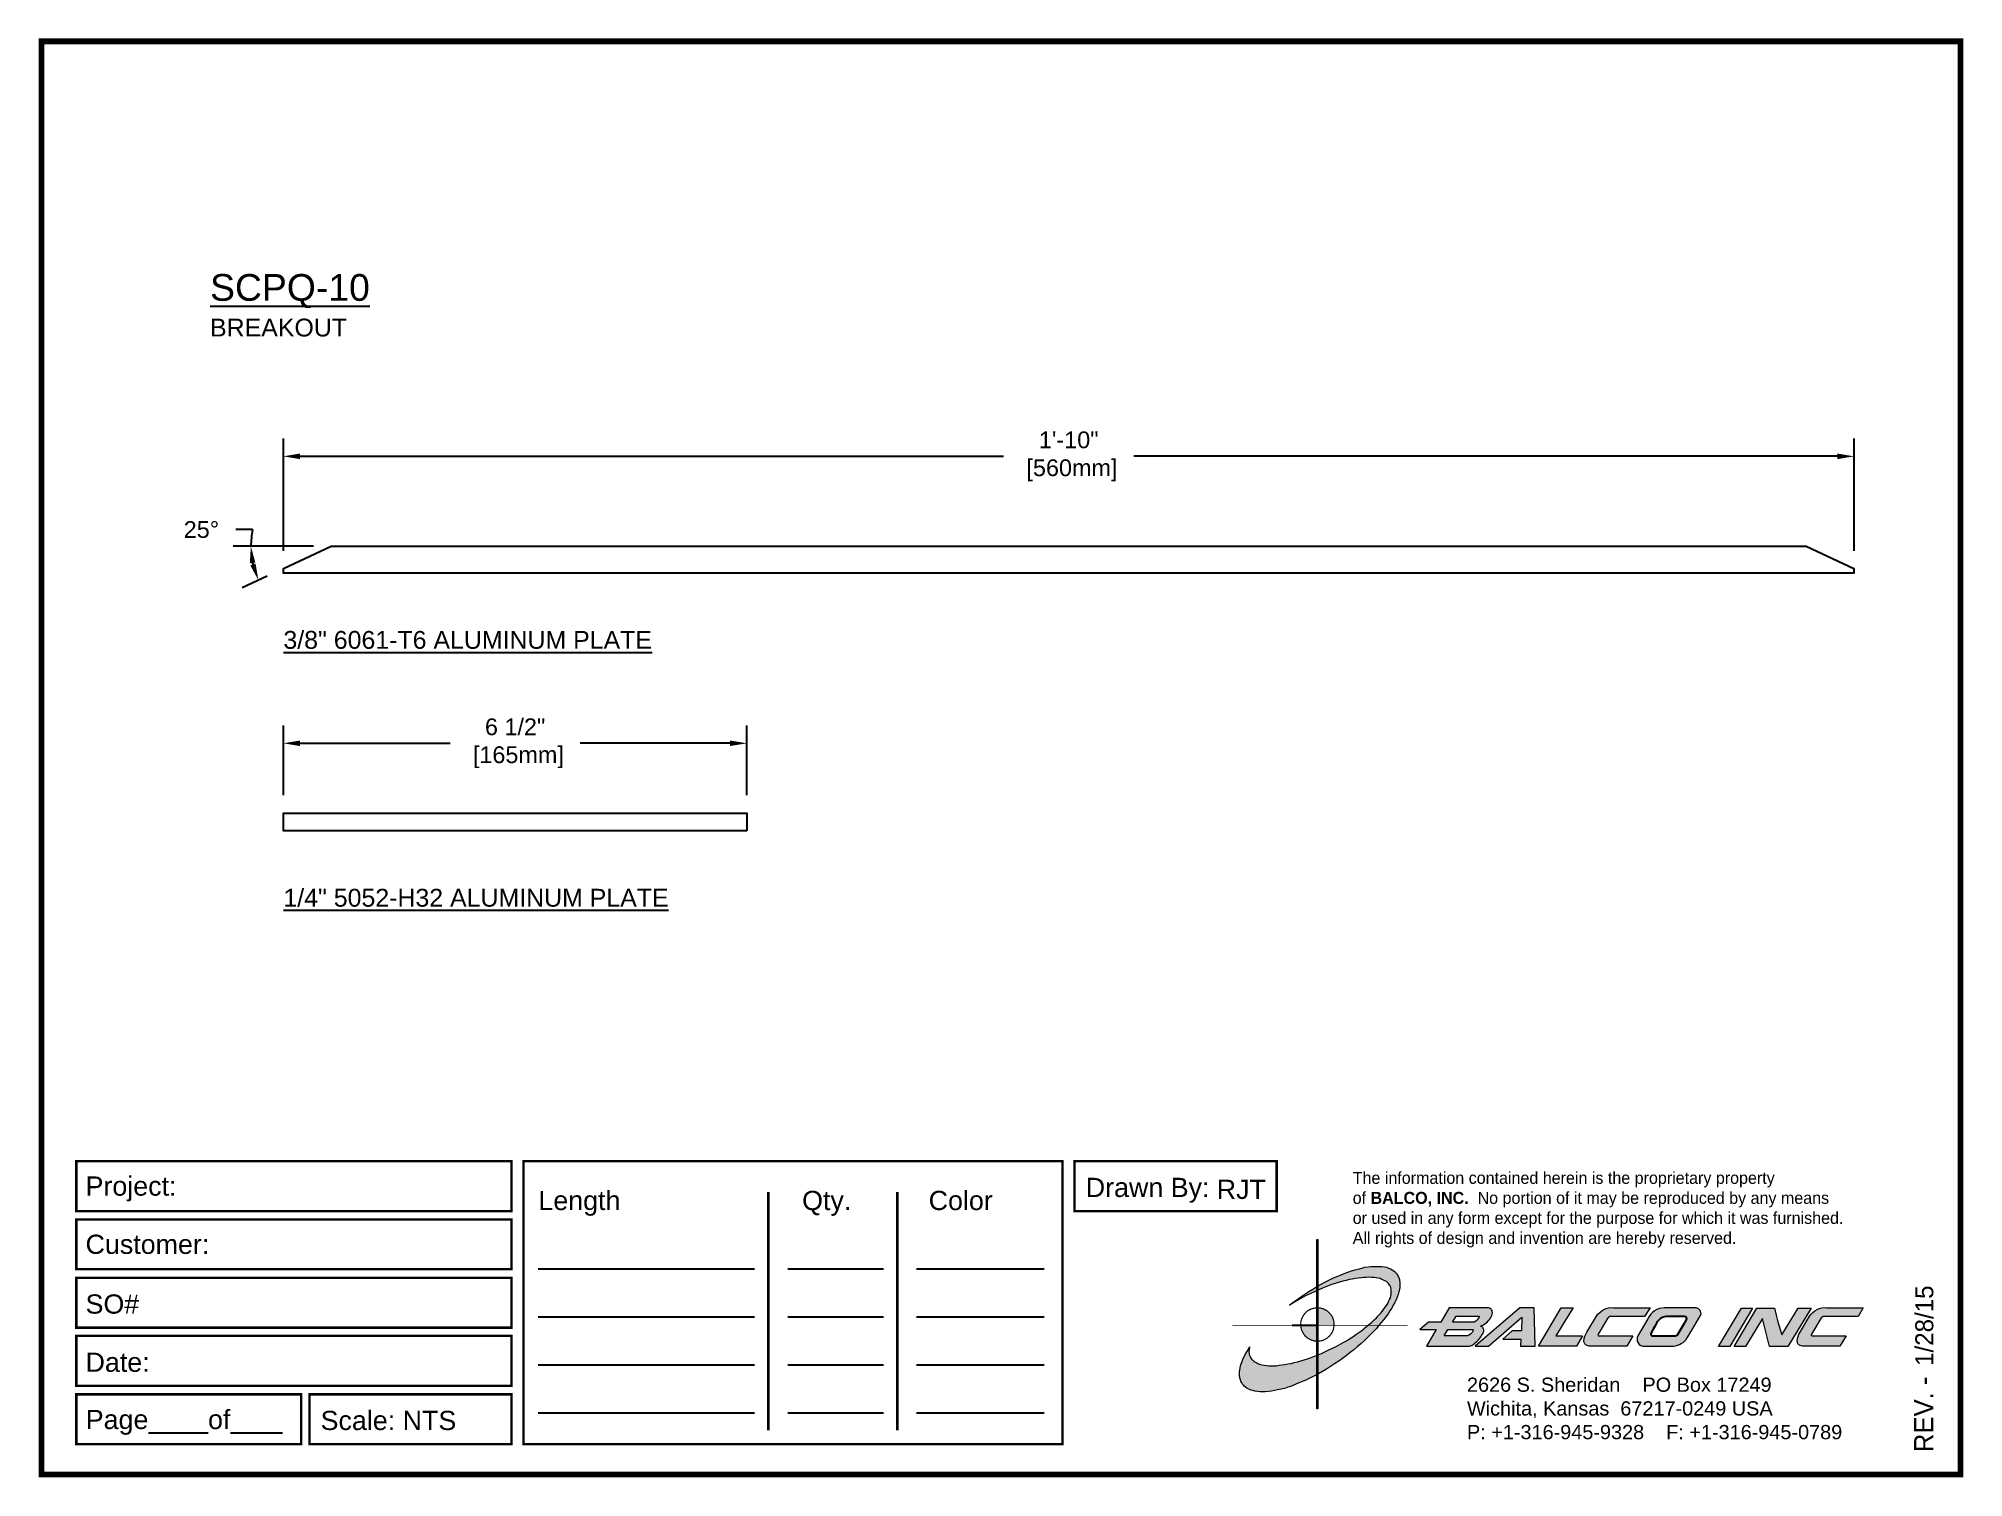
# Paper-space layout 'Breakout' of a CAD drawing. Header units: inches. Extents: x 0 to 10, y 0 to 7.5.
# The model-space entities are those that its viewports show. They can reach past a viewport. Long polylines and large blocks are cut down to what shows.
import ezdxf

# ---------------------------------------------------------------- set-up
doc = ezdxf.new("R2010")
doc.units = ezdxf.units.IN
doc.header["$LTSCALE"] = 0.25
doc.header["$MEASUREMENT"] = 0
for name, color, linetype in [('Border', 7, 'Continuous'), ('Dimensions', 3, 'Continuous'), ('Metals', 7, 'Continuous'), ('Text', 2, 'Continuous')]:
    doc.layers.add(name, color=color, linetype=linetype)
doc.styles.add('ARIAL', font='arial.ttf')
doc.styles.add('Copyright', font='ERASDEMI.TTF')
doc.dimstyles.new('ARIAL', dxfattribs={"dimscale": 2, "dimtxt": 0.1175, "dimasz": 0.1175, "dimexe": 0.125, "dimexo": 0.125, "dimgap": 0.125, "dimtad": 0, "dimtih": 1, "dimtoh": 1, "dimdec": 4, "dimzin": 0, "dimdsep": 46, "dimlunit": 4, "dimtxsty": 'ARIAL', "dimcen": 0.09, "dimadec": 0, "dimazin": 0, "dimtfac": 1, "dimtdec": 4, "dimtofl": 0, "dimtmove": 0, "dimatfit": 3, "dimfxl": 0, "dimfrac": 2, "dimtolj": 1, "dimtzin": 0, "dimarcsym": 0})

# ---------------------------------------------------------------- blocks, each defined once
blk = doc.blocks.new('ACADlogo')
h = blk.add_hatch(color=256)
h.paths.add_polyline_path([(-3.346, 1.223), (-3.351, 1.223), (-3.351, 0.979), (-3.346, 0.982)])
h.paths.add_polyline_path([(-3.346, 0.961), (-3.351, 0.959), (-3.351, 0.868), (-3.346, 0.868)])
h.paths.add_polyline_path([(-3.346, 0.777), (-3.351, 0.777), (-3.351, 0.699), (-3.351, 0.695), (-3.35, 0.695), (-3.346, 0.695)])
h.paths.add_polyline_path([(-3.346, 0.864), (-3.346, 0.868), (-3.35, 0.868), (-3.351, 0.868), (-3.351, 0.777), (-3.346, 0.777), (-3.346, 0.778), (-3.348, 0.778)])
h.paths.add_polyline_path([(-3.346, 0.524), (-3.351, 0.521), (-3.351, 0.342), (-3.346, 0.342)])
h.paths.add_polyline_path([(-3.346, 0.695), (-3.351, 0.695), (-3.351, 0.621), (-3.346, 0.623)])
h.paths.add_polyline_path([(-3.346, 0.623), (-3.351, 0.621), (-3.351, 0.521), (-3.346, 0.524)])
h.paths.add_polyline_path([(-3.346, 0.982), (-3.351, 0.979), (-3.351, 0.959), (-3.346, 0.961)])
h = blk.add_hatch(color=175)
h.paths.add_polyline_path([(-3.518, 0.573), (-3.534, 0.571), (-3.548, 0.569), (-3.562, 0.567), (-3.576, 0.567), (-3.589, 0.566), (-3.602, 0.567), (-3.614, 0.568), (-3.625, 0.569), (-3.636, 0.572), (-3.646, 0.574), (-3.656, 0.577), (-3.664, 0.581), (-3.673, 0.585), (-3.679, 0.589), (-3.685, 0.595), (-3.688, 0.598), (-3.691, 0.6), (-3.695, 0.607), (-3.699, 0.614), (-3.703, 0.621), (-3.704, 0.626), (-3.705, 0.631), (-3.706, 0.637), (-3.706, 0.642), (-3.705, 0.648), (-3.705, 0.653), (-3.703, 0.659), (-3.702, 0.665), (-3.71, 0.652), (-3.717, 0.639), (-3.725, 0.626), (-3.731, 0.613), (-3.737, 0.601), (-3.741, 0.589), (-3.746, 0.577), (-3.749, 0.566), (-3.751, 0.555), (-3.753, 0.544), (-3.754, 0.538), (-3.754, 0.533), (-3.755, 0.523), (-3.754, 0.513), (-3.753, 0.508), (-3.752, 0.503), (-3.75, 0.494), (-3.748, 0.486), (-3.743, 0.477), (-3.74, 0.473), (-3.738, 0.469), (-3.734, 0.465), (-3.73, 0.461), (-3.723, 0.455), (-3.715, 0.449), (-3.706, 0.445), (-3.695, 0.44), (-3.685, 0.437), (-3.674, 0.434), (-3.661, 0.432), (-3.648, 0.431), (-3.634, 0.431), (-3.62, 0.431), (-3.604, 0.433), (-3.588, 0.435), (-3.572, 0.438), (-3.556, 0.441), (-3.538, 0.445), (-3.52, 0.449), (-3.503, 0.456), (-3.483, 0.461), (-3.464, 0.469), (-3.445, 0.477), (-3.426, 0.485), (-3.406, 0.494), (-3.385, 0.503), (-3.364, 0.514), (-3.351, 0.521), (-3.351, 0.621), (-3.364, 0.616), (-3.382, 0.609), (-3.4, 0.603), (-3.418, 0.598), (-3.436, 0.592), (-3.453, 0.587), (-3.47, 0.583), (-3.486, 0.579), (-3.503, 0.576)])
h.paths.add_polyline_path([(-3.215, 0.687), (-3.251, 0.667), (-3.289, 0.649), (-3.327, 0.631), (-3.345, 0.623), (-3.346, 0.623), (-3.346, 0.524), (-3.343, 0.525), (-3.323, 0.537), (-3.302, 0.549), (-3.28, 0.563), (-3.259, 0.577), (-3.238, 0.59), (-3.218, 0.605), (-3.198, 0.62), (-3.179, 0.635), (-3.16, 0.65), (-3.141, 0.665), (-3.123, 0.681), (-3.106, 0.696), (-3.089, 0.712), (-3.074, 0.727), (-3.058, 0.743), (-3.043, 0.759), (-3.03, 0.775), (-3.028, 0.777), (-3.085, 0.777), (-3.091, 0.772), (-3.105, 0.761), (-3.118, 0.75), (-3.134, 0.739), (-3.149, 0.729), (-3.165, 0.718), (-3.182, 0.707), (-3.198, 0.697)])
h.paths.add_polyline_path([(-2.921, 1.009), (-2.922, 1.015), (-2.924, 1.02), (-2.926, 1.029), (-2.931, 1.038), (-2.934, 1.043), (-2.936, 1.047), (-2.94, 1.05), (-2.943, 1.054), (-2.951, 1.06), (-2.959, 1.066), (-2.968, 1.071), (-2.978, 1.075), (-2.989, 1.079), (-3, 1.081), (-3.013, 1.083), (-3.026, 1.084), (-3.04, 1.084), (-3.054, 1.084), (-3.07, 1.083), (-3.085, 1.081), (-3.102, 1.079), (-3.118, 1.075), (-3.136, 1.07), (-3.153, 1.066), (-3.171, 1.06), (-3.191, 1.054), (-3.21, 1.047), (-3.229, 1.039), (-3.248, 1.031), (-3.268, 1.022), (-3.289, 1.012), (-3.31, 1.002), (-3.33, 0.991), (-3.346, 0.982), (-3.346, 0.961), (-3.342, 0.962), (-3.323, 0.971), (-3.305, 0.978), (-3.287, 0.984), (-3.268, 0.991), (-3.251, 0.996), (-3.234, 1.002), (-3.216, 1.007), (-3.199, 1.011), (-3.182, 1.015), (-3.167, 1.018), (-3.15, 1.021), (-3.136, 1.023), (-3.121, 1.025), (-3.107, 1.026), (-3.093, 1.026), (-3.079, 1.027), (-3.067, 1.026), (-3.054, 1.026), (-3.043, 1.025), (-3.032, 1.022), (-3.022, 1.02), (-3.013, 1.016), (-3.004, 1.013), (-2.997, 1.009), (-2.989, 1.005), (-2.983, 0.999), (-2.98, 0.996), (-2.978, 0.994), (-2.973, 0.987), (-2.969, 0.981), (-2.967, 0.973), (-2.965, 0.965), (-2.964, 0.957), (-2.964, 0.949), (-2.964, 0.944), (-2.965, 0.94), (-2.967, 0.93), (-2.969, 0.921), (-2.973, 0.911), (-2.978, 0.901), (-2.983, 0.891), (-2.989, 0.881), (-2.996, 0.871), (-3.004, 0.86), (-3.012, 0.849), (-3.021, 0.838), (-3.032, 0.827), (-3.042, 0.816), (-3.053, 0.805), (-3.065, 0.794), (-3.077, 0.783), (-3.085, 0.777), (-3.028, 0.777), (-3.016, 0.791), (-3.004, 0.806), (-2.992, 0.822), (-2.981, 0.837), (-2.971, 0.852), (-2.962, 0.866), (-2.954, 0.882), (-2.946, 0.896), (-2.939, 0.91), (-2.934, 0.924), (-2.929, 0.938), (-2.926, 0.944), (-2.925, 0.951), (-2.922, 0.963), (-2.92, 0.975), (-2.92, 0.982), (-2.919, 0.987), (-2.92, 0.999), (-2.92, 1.005)])
h.paths.add_polyline_path([(-3.372, 0.966), (-3.393, 0.953), (-3.415, 0.94), (-3.435, 0.925), (-3.455, 0.911), (-3.475, 0.897), (-3.494, 0.882), (-3.468, 0.898), (-3.439, 0.915), (-3.41, 0.93), (-3.396, 0.938), (-3.38, 0.945), (-3.351, 0.959), (-3.351, 0.979)])
h = blk.add_hatch(color=256)
h.paths.add_polyline_path([(-3.268, 0.814), (-3.27, 0.819), (-3.273, 0.824), (-3.276, 0.828), (-3.279, 0.833), (-3.282, 0.837), (-3.286, 0.841), (-3.29, 0.845), (-3.294, 0.849), (-3.298, 0.852), (-3.303, 0.855), (-3.308, 0.858), (-3.313, 0.86), (-3.318, 0.863), (-3.323, 0.864), (-3.328, 0.866), (-3.334, 0.867), (-3.339, 0.868), (-3.345, 0.868), (-3.346, 0.868), (-3.346, 0.777), (-3.335, 0.777), (-3.262, 0.777), (-3.262, 0.781), (-3.262, 0.787), (-3.263, 0.792), (-3.264, 0.798), (-3.265, 0.803), (-3.266, 0.808)])
h.paths.add_polyline_path([(-3.351, 0.777), (-3.436, 0.777), (-3.435, 0.773), (-3.435, 0.768), (-3.434, 0.762), (-3.432, 0.757), (-3.431, 0.752), (-3.428, 0.747), (-3.426, 0.742), (-3.423, 0.737), (-3.42, 0.732), (-3.417, 0.728), (-3.414, 0.723), (-3.41, 0.719), (-3.406, 0.716), (-3.401, 0.712), (-3.397, 0.709), (-3.392, 0.706), (-3.387, 0.704), (-3.382, 0.701), (-3.377, 0.699), (-3.372, 0.698), (-3.367, 0.696), (-3.361, 0.695), (-3.356, 0.695), (-3.351, 0.695)])
h.paths.add_polyline_path([(-3.346, 0.868), (-3.35, 0.868), (-3.351, 0.868), (-3.351, 0.777), (-3.346, 0.777)])
h = blk.add_hatch(color=256)
h.paths.add_polyline_path([(-2.438, 0.844, 0.412988), (-2.461, 0.869), (-2.663, 0.869), (-2.707, 0.794), (-2.771, 0.794), (-2.815, 0.755), (-2.73, 0.755), (-2.781, 0.668), (-2.563, 0.668, 0.107996), (-2.538, 0.677, 0.108939), (-2.494, 0.724, 0.080345), (-2.483, 0.745, 0.419497), (-2.499, 0.773, 0.149928), (-2.447, 0.815, 0.134283)])
h.paths.add_polyline_path([(-2.507, 0.821, -0.209012), (-2.532, 0.794), (-2.538, 0.794), (-2.646, 0.794), (-2.627, 0.825), (-2.51, 0.825, -0.56619)], flags=16)
h.paths.add_polyline_path([(-2.538, 0.75, -0.241309), (-2.569, 0.722), (-2.688, 0.722), (-2.669, 0.755), (-2.541, 0.755, -0.56619)], flags=16)
for points in [[(-2.285, 0.819), (-2.287, 0.748), (-2.335, 0.748), (-2.383, 0.705), (-2.29, 0.705), (-2.292, 0.668), (-2.215, 0.668), (-2.221, 0.869), (-2.295, 0.869), (-2.527, 0.668), (-2.458, 0.668)], [(-2.018, 0.869), (-2.079, 0.869), (-2.198, 0.668), (-2, 0.668), (-1.968, 0.722), (-2.107, 0.722), (-2.085, 0.759), (-2.064, 0.794)], [(-1.617, 0.869), (-1.807, 0.869, 0.270182), (-1.896, 0.825), (-1.946, 0.742, 0.109019), (-1.961, 0.695, 0.340665), (-1.945, 0.672, 0.129907), (-1.923, 0.668), (-1.738, 0.668), (-1.706, 0.722), (-1.878, 0.722), (-1.882, 0.722, -0.601242), (-1.887, 0.731), (-1.838, 0.813, -0.253048), (-1.821, 0.823), (-1.645, 0.823)], [(-1.083, 0.867), (-1.14, 0.867), (-1.261, 0.667), (-1.26, 0.667), (-1.202, 0.667)], [(-0.96, 0.83), (-0.969, 0.867), (-1.061, 0.867), (-1.179, 0.667), (-1.12, 0.667), (-1.031, 0.812), (-0.995, 0.667), (-0.9, 0.667), (-0.778, 0.867), (-0.846, 0.867), (-0.931, 0.727), (-0.951, 0.795)], [(-0.507, 0.869), (-0.697, 0.869, 0.270182), (-0.786, 0.825), (-0.836, 0.742, 0.109019), (-0.85, 0.695, 0.340665), (-0.835, 0.672, 0.129907), (-0.812, 0.668), (-0.628, 0.668), (-0.595, 0.722), (-0.768, 0.722), (-0.772, 0.722, -0.601242), (-0.777, 0.731), (-0.728, 0.813, -0.253048), (-0.71, 0.823), (-0.534, 0.823)], [(-3.346, 0.623), (-3.351, 0.621), (-3.351, 0.521), (-3.346, 0.524)]]:
    blk.add_hatch(color=256).paths.add_polyline_path(points)
h = blk.add_hatch(color=256)
h.paths.add_polyline_path([(-1.377, 0.868), (-1.383, 0.868), (-1.383, 0.868), (-1.44, 0.868), (-1.492, 0.868), (-1.541, 0.868, 0.297712), (-1.628, 0.811), (-1.68, 0.723, 0.585116), (-1.646, 0.668), (-1.506, 0.668, 0.210586), (-1.429, 0.703), (-1.415, 0.726), (-1.389, 0.769), (-1.352, 0.831, 0.4352)])
h.paths.add_polyline_path([(-1.437, 0.823, -0.603783), (-1.428, 0.805), (-1.431, 0.801), (-1.434, 0.796), (-1.438, 0.789), (-1.474, 0.728, -0.229001), (-1.489, 0.722), (-1.494, 0.722), (-1.501, 0.722), (-1.597, 0.722), (-1.604, 0.722, -0.492401), (-1.613, 0.734), (-1.601, 0.757), (-1.591, 0.775), (-1.582, 0.791, -0.238368), (-1.535, 0.823)], flags=16)
for q in [(-3.48, 0.777), (-3.351, 0.642)]:
    blk.add_line((-3.351, 0.777), q)
at = {"color": 7, "lineweight": 0}
for points in [[(-3.351, 1.223), (-3.346, 1.223), (-3.346, 0.342), (-3.351, 0.342), (-3.351, 1.223)], [(-2.292, 0.668), (-2.215, 0.668), (-2.221, 0.869), (-2.295, 0.869), (-2.527, 0.668), (-2.458, 0.668), (-2.285, 0.819), (-2.287, 0.748), (-2.286, 0.748), (-2.335, 0.748), (-2.383, 0.705), (-2.29, 0.705), (-2.292, 0.668), (-2.292, 0.668)], [(-2.198, 0.668), (-2.079, 0.869), (-2.018, 0.869), (-2.064, 0.794), (-2.085, 0.759), (-2.107, 0.722), (-1.968, 0.722), (-2, 0.668), (-2.198, 0.668), (-2.198, 0.668)], [(-1.383, 0.868), (-1.383, 0.868)], [(-1.261, 0.667), (-1.14, 0.867), (-1.083, 0.867), (-1.202, 0.667), (-1.26, 0.667), (-1.261, 0.667), (-1.261, 0.667)], [(-0.9, 0.667), (-0.995, 0.667), (-1.031, 0.812), (-1.12, 0.667), (-1.179, 0.667), (-1.061, 0.867), (-0.969, 0.867), (-0.96, 0.83), (-0.951, 0.795), (-0.931, 0.727), (-0.846, 0.867), (-0.778, 0.867), (-0.9, 0.667), (-0.9, 0.667)]]:
    blk.add_lwpolyline(points, dxfattribs=at)
at = {"color": 175, "lineweight": 0}
blk.add_lwpolyline([(-2.926, 1.029), (-2.924, 1.02), (-2.922, 1.015), (-2.921, 1.009), (-2.92, 1.005), (-2.92, 0.999), (-2.919, 0.987), (-2.92, 0.982), (-2.92, 0.975), (-2.922, 0.963), (-2.925, 0.951), (-2.926, 0.944), (-2.929, 0.938), (-2.934, 0.924), (-2.939, 0.91), (-2.946, 0.896), (-2.954, 0.882), (-2.962, 0.866), (-2.971, 0.852), (-2.981, 0.837), (-2.992, 0.822), (-3.004, 0.806), (-3.016, 0.791), (-3.03, 0.775), (-3.043, 0.759), (-3.058, 0.743), (-3.074, 0.727), (-3.089, 0.712), (-3.106, 0.696), (-3.123, 0.681), (-3.141, 0.665), (-3.16, 0.65), (-3.179, 0.635), (-3.198, 0.62), (-3.218, 0.605), (-3.238, 0.59), (-3.259, 0.577), (-3.28, 0.563), (-3.302, 0.549), (-3.323, 0.537), (-3.343, 0.525), (-3.364, 0.514), (-3.385, 0.503), (-3.406, 0.494), (-3.426, 0.485), (-3.445, 0.477), (-3.464, 0.469), (-3.483, 0.461), (-3.503, 0.456), (-3.52, 0.449), (-3.538, 0.445), (-3.556, 0.441), (-3.572, 0.438), (-3.588, 0.435), (-3.604, 0.433), (-3.62, 0.431), (-3.634, 0.431), (-3.648, 0.431), (-3.661, 0.432), (-3.674, 0.434), (-3.685, 0.437), (-3.695, 0.44), (-3.706, 0.445), (-3.715, 0.449), (-3.723, 0.455), (-3.73, 0.461), (-3.734, 0.465), (-3.738, 0.469), (-3.74, 0.473), (-3.743, 0.477), (-3.748, 0.486), (-3.75, 0.494), (-3.752, 0.503), (-3.753, 0.508), (-3.754, 0.513), (-3.755, 0.523), (-3.754, 0.533), (-3.754, 0.538), (-3.753, 0.544), (-3.751, 0.555), (-3.749, 0.566), (-3.746, 0.577), (-3.741, 0.589), (-3.737, 0.601), (-3.731, 0.613), (-3.725, 0.626), (-3.717, 0.639), (-3.71, 0.652), (-3.702, 0.665), (-3.703, 0.659), (-3.705, 0.653), (-3.705, 0.648), (-3.706, 0.642), (-3.706, 0.637), (-3.705, 0.631), (-3.704, 0.626), (-3.703, 0.621), (-3.699, 0.614), (-3.695, 0.607), (-3.691, 0.6), (-3.688, 0.598), (-3.685, 0.595), (-3.679, 0.589), (-3.673, 0.585), (-3.664, 0.581), (-3.656, 0.577), (-3.646, 0.574), (-3.636, 0.572), (-3.625, 0.569), (-3.614, 0.568), (-3.602, 0.567), (-3.589, 0.566), (-3.576, 0.567), (-3.562, 0.567), (-3.548, 0.569), (-3.534, 0.571), (-3.518, 0.573), (-3.503, 0.576), (-3.486, 0.579), (-3.47, 0.583), (-3.453, 0.587), (-3.436, 0.592), (-3.418, 0.598), (-3.4, 0.603), (-3.382, 0.609), (-3.364, 0.616), (-3.345, 0.623), (-3.327, 0.631), (-3.289, 0.649), (-3.251, 0.667), (-3.215, 0.687), (-3.198, 0.697), (-3.182, 0.707), (-3.165, 0.718), (-3.149, 0.729), (-3.134, 0.739), (-3.118, 0.75), (-3.105, 0.761), (-3.091, 0.772), (-3.077, 0.783), (-3.065, 0.794), (-3.053, 0.805), (-3.042, 0.816), (-3.032, 0.827), (-3.021, 0.838), (-3.012, 0.849), (-3.004, 0.86), (-2.996, 0.871), (-2.989, 0.881), (-2.983, 0.891), (-2.978, 0.901), (-2.973, 0.911), (-2.969, 0.921), (-2.967, 0.93), (-2.965, 0.94), (-2.964, 0.944), (-2.964, 0.949), (-2.964, 0.957), (-2.965, 0.965), (-2.967, 0.973), (-2.969, 0.981), (-2.973, 0.987), (-2.978, 0.994), (-2.98, 0.996), (-2.983, 0.999), (-2.989, 1.005), (-2.997, 1.009), (-3.004, 1.013), (-3.013, 1.016), (-3.022, 1.02), (-3.032, 1.022), (-3.043, 1.025), (-3.054, 1.026), (-3.067, 1.026), (-3.079, 1.027), (-3.093, 1.026), (-3.107, 1.026), (-3.121, 1.025), (-3.136, 1.023), (-3.15, 1.021), (-3.167, 1.018), (-3.182, 1.015), (-3.199, 1.011), (-3.216, 1.007), (-3.234, 1.002), (-3.251, 0.996), (-3.268, 0.991), (-3.287, 0.984), (-3.305, 0.978), (-3.323, 0.971), (-3.342, 0.962), (-3.38, 0.945), (-3.396, 0.938), (-3.41, 0.93), (-3.439, 0.915), (-3.468, 0.898), (-3.494, 0.882), (-3.475, 0.897), (-3.455, 0.911), (-3.435, 0.925), (-3.415, 0.94), (-3.393, 0.953), (-3.372, 0.966), (-3.351, 0.979), (-3.33, 0.991), (-3.31, 1.002), (-3.289, 1.012), (-3.268, 1.022), (-3.248, 1.031), (-3.229, 1.039), (-3.21, 1.047), (-3.191, 1.054), (-3.171, 1.06), (-3.153, 1.066), (-3.136, 1.07), (-3.118, 1.075), (-3.102, 1.079), (-3.085, 1.081), (-3.07, 1.083), (-3.054, 1.084), (-3.04, 1.084), (-3.026, 1.084), (-3.013, 1.083), (-3, 1.081), (-2.989, 1.079), (-2.978, 1.075), (-2.968, 1.071), (-2.959, 1.066), (-2.951, 1.06), (-2.943, 1.054), (-2.94, 1.05), (-2.936, 1.047), (-2.934, 1.043), (-2.931, 1.038), (-2.926, 1.029), (-2.926, 1.029)], dxfattribs=at)
at = {"color": 7, "lineweight": 0, "const_width": 0.0064}
blk.add_lwpolyline([(-3.262, 0.781), (-3.262, 0.787), (-3.263, 0.792), (-3.264, 0.798), (-3.265, 0.803), (-3.266, 0.808), (-3.268, 0.814), (-3.27, 0.819), (-3.273, 0.824), (-3.276, 0.828), (-3.279, 0.833), (-3.282, 0.837), (-3.286, 0.841), (-3.29, 0.845), (-3.294, 0.849), (-3.298, 0.852), (-3.303, 0.855), (-3.308, 0.858), (-3.313, 0.86), (-3.318, 0.863), (-3.323, 0.864), (-3.328, 0.866), (-3.334, 0.867), (-3.339, 0.868), (-3.345, 0.868), (-3.35, 0.868), (-3.356, 0.868), (-3.361, 0.867), (-3.367, 0.866), (-3.372, 0.865), (-3.377, 0.863), (-3.382, 0.862), (-3.387, 0.859), (-3.392, 0.857), (-3.397, 0.854), (-3.401, 0.851), (-3.406, 0.847), (-3.41, 0.843), (-3.414, 0.839), (-3.417, 0.835), (-3.42, 0.831), (-3.423, 0.826), (-3.426, 0.821), (-3.428, 0.816), (-3.431, 0.811), (-3.432, 0.806), (-3.434, 0.801), (-3.435, 0.795), (-3.435, 0.79), (-3.436, 0.784), (-3.436, 0.779), (-3.435, 0.773), (-3.435, 0.768), (-3.434, 0.762), (-3.432, 0.757), (-3.431, 0.752), (-3.428, 0.747), (-3.426, 0.742), (-3.423, 0.737), (-3.42, 0.732), (-3.417, 0.728), (-3.414, 0.723), (-3.41, 0.719), (-3.406, 0.716), (-3.401, 0.712), (-3.397, 0.709), (-3.392, 0.706), (-3.387, 0.704), (-3.382, 0.701), (-3.377, 0.699), (-3.372, 0.698), (-3.367, 0.696), (-3.361, 0.695), (-3.356, 0.695), (-3.35, 0.695), (-3.345, 0.695), (-3.339, 0.695), (-3.334, 0.696), (-3.328, 0.697), (-3.323, 0.698), (-3.318, 0.7), (-3.313, 0.702), (-3.308, 0.705), (-3.303, 0.708), (-3.298, 0.711), (-3.294, 0.714), (-3.29, 0.718), (-3.286, 0.721), (-3.282, 0.726), (-3.279, 0.73), (-3.276, 0.734), (-3.273, 0.739), (-3.27, 0.744), (-3.268, 0.749), (-3.266, 0.754), (-3.265, 0.76), (-3.264, 0.765), (-3.263, 0.77), (-3.262, 0.776), (-3.262, 0.781)], dxfattribs=at)
at = {"color": 7, "lineweight": 0}
for points in [[(-2.447, 0.815, 0.130368), (-2.438, 0.843, 0.448367), (-2.463, 0.869), (-2.663, 0.869), (-2.707, 0.794), (-2.771, 0.794), (-2.815, 0.755), (-2.73, 0.755), (-2.781, 0.668), (-2.563, 0.668, 0.107996), (-2.538, 0.677, 0.108939), (-2.494, 0.724, 0.077395), (-2.484, 0.744, 0.430878), (-2.499, 0.773, 0.149928)], [(-2.507, 0.821, -0.209012), (-2.532, 0.794), (-2.538, 0.794), (-2.646, 0.794), (-2.627, 0.825), (-2.512, 0.825), (-2.509, 0.825, -0.531288)], [(-1.838, 0.813), (-1.887, 0.731, 0.587385), (-1.882, 0.722), (-1.878, 0.722), (-1.706, 0.722), (-1.738, 0.668), (-1.923, 0.668, -0.129907), (-1.945, 0.672, -0.349839), (-1.961, 0.696, -0.107341), (-1.946, 0.742), (-1.896, 0.825, -0.270182), (-1.807, 0.869), (-1.617, 0.869), (-1.645, 0.823), (-1.821, 0.823, 0.252436)], [(-1.68, 0.723, 0.585116), (-1.646, 0.668), (-1.506, 0.668, 0.210586), (-1.429, 0.703), (-1.415, 0.726), (-1.389, 0.769), (-1.352, 0.831, 0.4352), (-1.377, 0.868), (-1.383, 0.868), (-1.383, 0.868), (-1.44, 0.868), (-1.492, 0.868), (-1.541, 0.868, 0.297712), (-1.628, 0.811)], [(-0.728, 0.813), (-0.777, 0.731, 0.587385), (-0.772, 0.722), (-0.768, 0.722), (-0.595, 0.722), (-0.628, 0.668), (-0.812, 0.668, -0.129907), (-0.835, 0.672, -0.349839), (-0.85, 0.696, -0.107341), (-0.836, 0.742), (-0.786, 0.825, -0.270182), (-0.697, 0.869), (-0.507, 0.869), (-0.534, 0.823), (-0.71, 0.823, 0.252436)], [(-2.569, 0.722), (-2.688, 0.722), (-2.669, 0.755), (-2.543, 0.755), (-2.54, 0.755, -0.531288), (-2.538, 0.75, -0.241309)]]:
    blk.add_lwpolyline(points, format="xyb", close=True, dxfattribs=at)
blk.add_lwpolyline([(-1.437, 0.823), (-1.535, 0.823, 0.238368), (-1.582, 0.791), (-1.591, 0.775), (-1.601, 0.757), (-1.613, 0.734, 0.490298), (-1.604, 0.722), (-1.597, 0.722), (-1.501, 0.722), (-1.494, 0.722), (-1.489, 0.722, 0.229001), (-1.474, 0.728), (-1.438, 0.789), (-1.434, 0.796), (-1.431, 0.801), (-1.428, 0.805, 0.603783)], format="xyb", close=True)
blk.add_lwpolyline([(-2.879, 0.777, 0.00455, 0.00455, 0), (-3.791, 0.777, 0.00183, 0.00183, 0), (-3.791, 0.777, 0.00183, 0.00183, 0)], format="xyseb", dxfattribs=at)
blk = doc.blocks.new('Quantity Data')
at = {"layer": 'Border', "color": 253}
for p, q in [((2.755, 1.254), (3.881, 1.254)), ((4.054, 1.254), (4.553, 1.254)), ((4.725, 1.254), (5.389, 1.254)), ((2.755, 1.004), (3.881, 1.004)), ((4.054, 1.004), (4.553, 1.004)), ((4.725, 1.004), (5.389, 1.004)), ((2.755, 0.754), (3.881, 0.754)), ((4.054, 0.754), (4.553, 0.754)), ((4.725, 0.754), (5.389, 0.754)), ((2.755, 0.504), (3.881, 0.504)), ((4.054, 0.504), (4.553, 0.504)), ((4.725, 0.504), (5.389, 0.504))]:
    blk.add_line(p, q, dxfattribs=at)
at = {"layer": 'Border', "const_width": 0.0125}
blk.add_lwpolyline([(5.485, 0.341), (2.678, 0.341), (2.678, 1.813), (5.485, 1.813)], close=True, dxfattribs=at)
for points in [[(3.953, 1.653), (3.953, 0.412)], [(4.625, 1.653), (4.625, 0.412)]]:
    blk.add_lwpolyline(points, dxfattribs=at)
at = {"layer": 'Border', "style": 'ARIAL'}
for s, p in [('Length', (2.756, 1.559)), ('Qty.', (4.129, 1.559)), ('Color', (4.788, 1.559))]:
    blk.add_text(s, height=0.1, dxfattribs=at).set_placement(p)
blk = doc.blocks.new('Drawn By')
at = {"layer": 'Border', "const_width": 0.0125}
blk.add_lwpolyline([(5.38, 1.813), (6.432, 1.813), (6.432, 1.554), (5.38, 1.554)], close=True, dxfattribs=at)
at = {"layer": 'Border', "style": 'ARIAL'}
blk.add_text('Drawn By: ', height=0.1, dxfattribs=at).set_placement((5.438, 1.627))
blk.add_attdef('XXX', (6.12, 1.617), '', height=0.1, dxfattribs=at)
blk = doc.blocks.new('Project Info')
at = {"layer": 'Border', "const_width": 0.0125}
for points in [[(0.182, 1.813), (2.448, 1.813), (2.448, 1.554), (0.182, 1.554)], [(0.182, 1.51), (2.448, 1.51), (2.448, 1.251), (0.182, 1.251)], [(0.182, 1.207), (2.448, 1.207), (2.448, 0.947), (0.182, 0.947)], [(0.182, 0.904), (2.448, 0.904), (2.448, 0.644), (0.182, 0.644)], [(0.182, 0.6), (1.352, 0.6), (1.352, 0.341), (0.182, 0.341)], [(1.396, 0.6), (2.448, 0.6), (2.448, 0.341), (1.396, 0.341)]]:
    blk.add_lwpolyline(points, close=True, dxfattribs=at)
at = {"layer": 'Border', "style": 'ARIAL'}
for s, p in [('Project:', (0.23, 1.634)), ('Customer:', (0.23, 1.331)), ('SO#', (0.23, 1.02)), ('Date:', (0.23, 0.717)), ('Page%%u        %%uof%%u       ', (0.231, 0.419)), ('Scale: NTS', (1.454, 0.414))]:
    blk.add_text(s, height=0.1, dxfattribs=at).set_placement(p)
blk = doc.blocks.new('REV')
at = {"style": 'Copyright'}
blk.add_text('REV. -', height=0.1, rotation=90, dxfattribs=at).set_placement((-0.142, 0.117))
at = {"style": 'Copyright', "flags": 4}
blk.add_attdef('REVISIONDATE', (-0.142, 0.566), '', height=0.0938, rotation=90, dxfattribs=at)
blk = doc.blocks.new('*D7')
at = {"layer": 'Defpoints', "color": 0}
for p in [(71.212, 7.123), (49.182, 5.549), (71.212, 5.549)]:
    blk.add_point(p, dxfattribs=at)
at = {"layer": 'Dimensions', "color": 0, "lineweight": -2}
for p, q in [((49.182, 5.799), (49.182, 7.373)), ((71.212, 5.799), (71.212, 7.373)), ((49.417, 7.123), (59.284, 7.123)), ((70.977, 7.123), (61.109, 7.123))]:
    blk.add_line(p, q, dxfattribs=at)
at = {"layer": 'Dimensions', "color": 0}
for points in [[(49.417, 7.162), (49.417, 7.083), (49.182, 7.123)], [(70.977, 7.162), (70.977, 7.083), (71.212, 7.123)]]:
    blk.add_solid(points, dxfattribs=at)
at = {"layer": 'Dimensions', "color": 0, "insert": (60.197, 7.123), "char_height": 0.235, "attachment_point": 5, "style": 'ARIAL'}
blk.add_mtext('\\A1;1\'-10"\\P [560mm]', dxfattribs=at)
blk = doc.blocks.new('*D8')
at = {"layer": 'Defpoints', "color": 0}
for p in [(55.682, 3.099), (49.182, 2.12), (55.682, 2.12)]:
    blk.add_point(p, dxfattribs=at)
at = {"layer": 'Dimensions', "color": 0, "lineweight": -2}
for p, q in [((49.182, 2.37), (49.182, 3.349)), ((55.682, 2.37), (55.682, 3.349)), ((49.417, 3.099), (51.52, 3.099)), ((55.447, 3.099), (53.345, 3.099))]:
    blk.add_line(p, q, dxfattribs=at)
at = {"layer": 'Dimensions', "color": 0}
for points in [[(49.417, 3.138), (49.417, 3.06), (49.182, 3.099)], [(55.447, 3.138), (55.447, 3.06), (55.682, 3.099)]]:
    blk.add_solid(points, dxfattribs=at)
at = {"layer": 'Dimensions', "color": 0, "insert": (52.432, 3.099), "char_height": 0.235, "attachment_point": 5, "style": 'ARIAL'}
blk.add_mtext('\\A1;6 1/2"\\P [165mm]', dxfattribs=at)
blk = doc.blocks.new('*D16')
at = {"layer": 'Defpoints', "color": 0}
for p in [(49.853, 5.861), (49.853, 5.861), (70.541, 5.861), (48.773, 5.538), (49.182, 5.549)]:
    blk.add_point(p, dxfattribs=at)
at = {"layer": 'Dimensions', "color": 0, "lineweight": -2}
for p, q in [((48.75, 6.095), (48.515, 6.095)), ((49.603, 5.861), (48.475, 5.861)), ((48.956, 5.443), (48.605, 5.279))]:
    blk.add_line(p, q, dxfattribs=at)
for start, end in [(168.0348, 180), (191.9652, 193.0348)]:
    blk.add_arc((49.853, 5.861), 1.127, start, end, dxfattribs=at)
at = {"layer": 'Dimensions', "color": 0}
for points in [[(48.711, 5.624), (48.789, 5.632), (48.725, 5.861)], [(48.792, 5.62), (48.718, 5.594), (48.831, 5.385)]]:
    blk.add_solid(points, dxfattribs=at)
at = {"layer": 'Dimensions', "color": 0, "insert": (48.032, 6.095), "char_height": 0.235, "attachment_point": 5, "style": 'ARIAL'}
blk.add_mtext('\\A1;25°', dxfattribs=at)

msp = doc.modelspace()

# ---------------------------------------------------------------- linework, layer by layer
at = {"layer": 'Metals'}
for points in [[(49.85283, 5.8613), (70.54087, 5.8613), (71.21156, 5.54856), (71.21156, 5.4863), (49.18215, 5.4863), (49.18215, 5.54856)], [(55.68215, 1.87041), (49.18215, 1.87041), (49.18215, 2.12041), (55.68215, 2.12041)]]:
    msp.add_lwpolyline(points, close=True, dxfattribs=at)

# ---------------------------------------------------------------- texts
at = {"layer": 'Text', "style": 'ARIAL'}
for s, insert, char_height, width, attachment_point in [('{\\LSCPQ-10\\P\\H0.6667x;\\lBREAKOUT}', (48.15298, 9.67868), 0.375, 7.9038738, 1), ('{\\L3/8" 6061-T6 ALUMINUM PLATE}', (49.18215, 4.54725), 0.25, 5.3912441, 4), ('{\\L1/4" 5052-H32 ALUMINUM PLATE}', (49.18215, 0.93135), 0.25, 5.3912441, 4)]:
    msp.add_mtext(s, dxfattribs=dict(at, insert=insert, char_height=char_height, width=width, attachment_point=attachment_point))

# ---------------------------------------------------------------- dimensions: what is measured, and where the dimension line sits
at = {"layer": 'Dimensions'}
for base, p1, p2, picture, middle in [((71.21156, 7.12264), (49.18215, 5.54856), (71.21156, 5.54856), '*D7', (60.19685, 7.12264)), ((55.68215, 3.09918), (49.18215, 2.12041), (55.68215, 2.12041), '*D8', (52.43215, 3.09918))]:
    dim = msp.add_linear_dim(base=base, p1=p1, p2=p2, dimstyle='ARIAL', override={"dimpost": '\\X'}, dxfattribs=at)
    dim.commit()
    dim.dimension.update_dxf_attribs({"geometry": picture, "text_midpoint": middle, "dimtype": 160})
dim = msp.add_angular_dim_2l(base=(48.77285, 5.53798), line1=((49.85283, 5.8613), (70.54087, 5.8613)), line2=((49.18215, 5.54856), (49.85283, 5.8613)), dimstyle='ARIAL', override={"dimpost": '\\X'}, dxfattribs=at)
dim.commit()
dim.dimension.update_dxf_attribs({"geometry": '*D16', "text_midpoint": (48.03246, 6.09502)})

psp = doc.layouts.new('Breakout')

# ---------------------------------------------------------------- linework, layer by layer
at = {"layer": 'Border', "const_width": 0.03}
psp.add_lwpolyline([(0.015, 7.476), (10.008, 7.476), (10.008, 0.015), (0.015, 0.015)], close=True, dxfattribs=at)

# ---------------------------------------------------------------- block references
for name, p in [('Project Info', (0.015, -0.167)), ('Quantity Data', (-0.153, -0.167))]:
    psp.add_blockref(name, p)
psp.add_blockref('Drawn By', (0.015, -0.167)).add_auto_attribs({'XXX': 'RJT'})
at = {"layer": 'Border'}
psp.add_blockref('ACADlogo', (10.008, 0.015), dxfattribs=at)
at = {"layer": 'Text'}
psp.add_blockref('REV', (10.008, 0.015), dxfattribs=at).add_auto_attribs({'REVISIONDATE': '1/28/15'})

# ---------------------------------------------------------------- texts
at = {"insert": (6.843, 1.591), "char_height": 0.0625, "width": 50.295, "attachment_point": 1, "style": 'Copyright'}
psp.add_mtext('The information contained herein is the proprietary property\\Pof {\\fEras Bold ITC|b0|i0|c0|p34;BALCO, INC.}  No portion of it may be reproduced by any means\\Por used in any form except for the purpose for which it was furnished.\\PAll rights of design and invention are hereby reserved.', dxfattribs=at)
at = {"layer": 'Border', "insert": (7.438, 0.52), "char_height": 0.074, "width": 2.3438, "attachment_point": 1, "style": 'ARIAL'}
psp.add_mtext('2626 S. Sheridan    PO Box 17249\\PWichita, Kansas  67217-0249 USA \\PP: +1-316-945-9328    F: +1-316-945-0789', dxfattribs=at)

# ---------------------------------------------------------------- viewports
at = {"layer": 'Border'}
psp.add_viewport(center=(5.012, 3.745), size=(9.993, 7.46055), view_center_point=(59.2481, 2.89178), view_height=20.0971535, dxfattribs=at)

doc.saveas('drawing.dxf')
